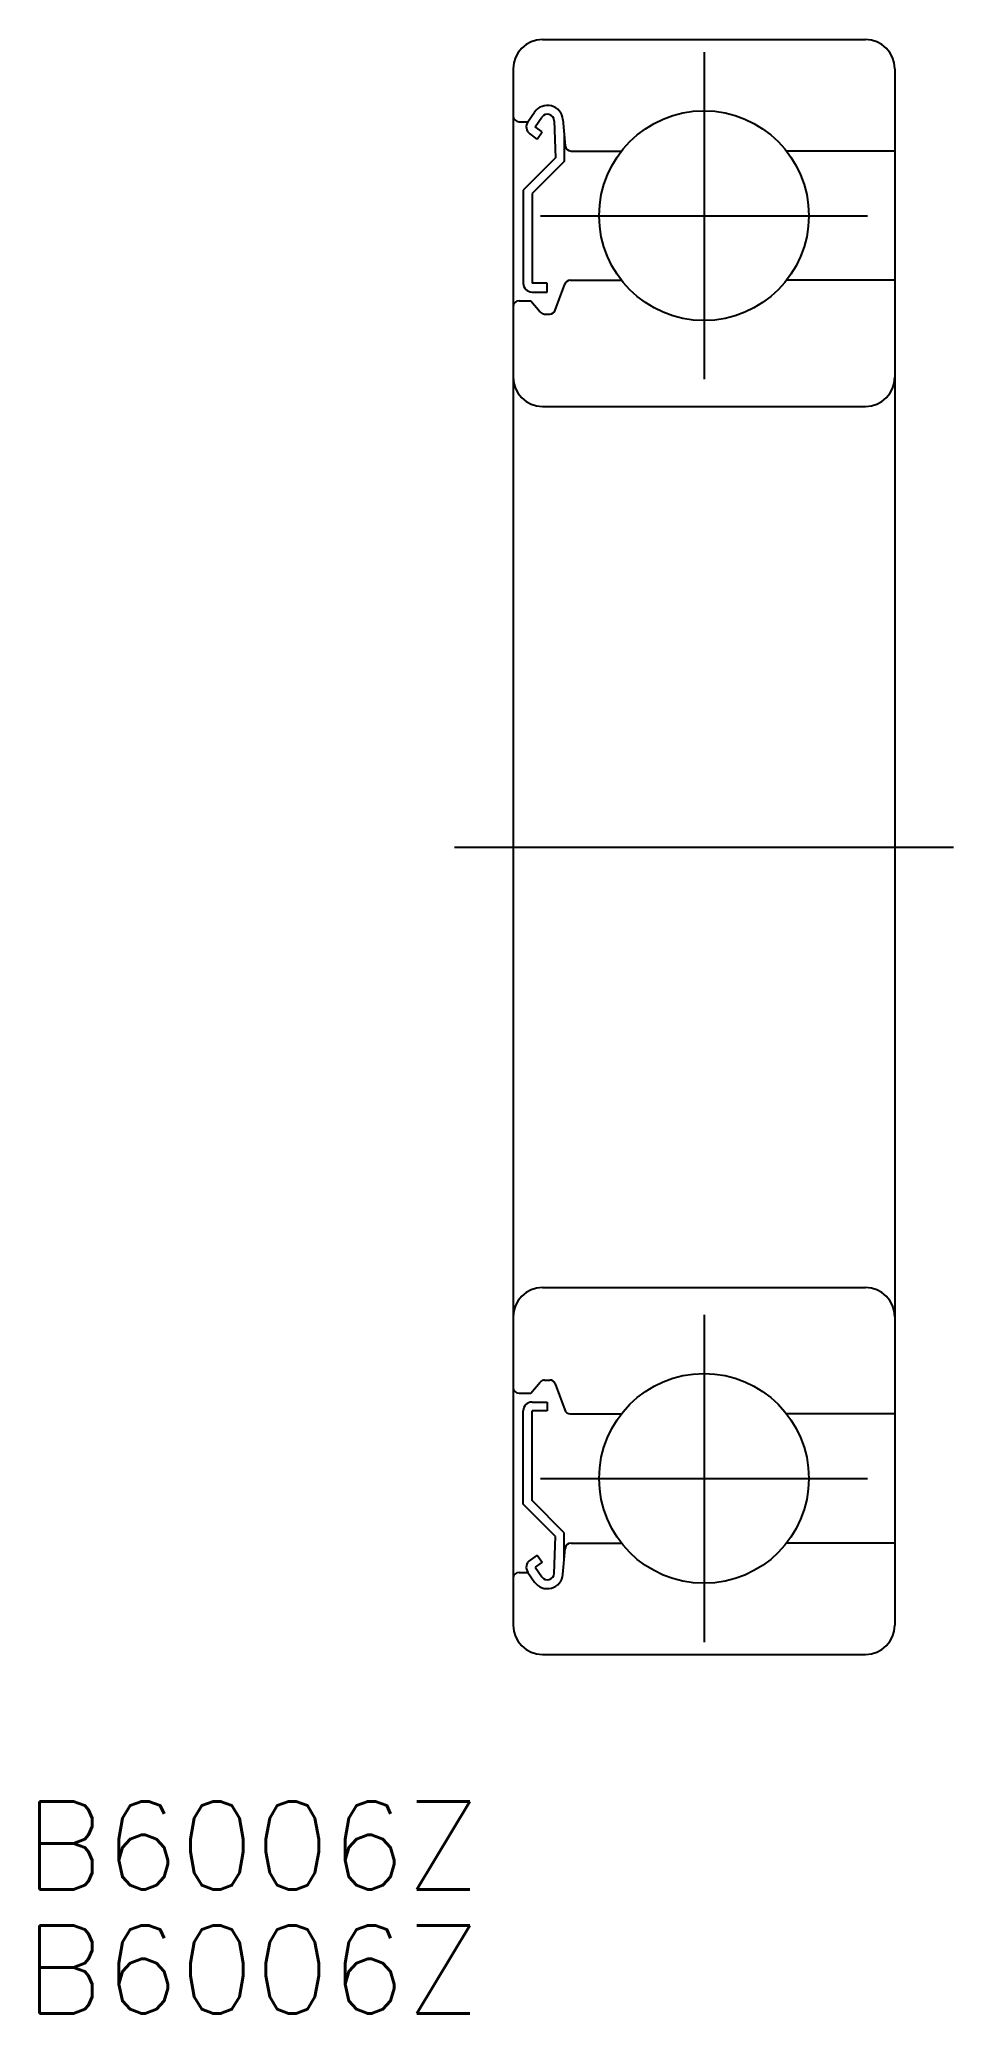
# Model space of a CAD drawing. Extents: x -22.6 to 8.5, y -39.7 to 27.5.
import ezdxf

# ---------------------------------------------------------------- set-up
doc = ezdxf.new("R2010")
doc.units = 0
doc.linetypes.add('CENTER', pattern=[50.8, 31.75, -6.35, 6.35, -6.35])
doc.layers.get('0').update_dxf_attribs({"linetype": 'CONTINUOUS'})
doc.layers.add('CENTER', color=1, linetype='CENTER')
doc.styles.get("Standard").update_dxf_attribs({"font": 'txt.shx', "height": 3, "bigfont": 'bigfont.shx'})

# ---------------------------------------------------------------- blocks, each defined once
blk = doc.blocks.new('*U2')
at = {"color": 7, "linetype": 'CONTINUOUS'}
blk.add_text('B6006Z', height=3, dxfattribs=at).set_placement((-23.152, -35.499))
blk = doc.blocks.new('*U3')
at = {"color": 7, "linetype": 'CONTINUOUS'}
blk.add_text('B6006Z', height=3, dxfattribs=at).set_placement((-23.152, -39.723))

msp = doc.modelspace()

# ---------------------------------------------------------------- linework, layer by layer
at = {"color": 7, "linetype": 'CONTINUOUS'}
for p, q in [((-5.5, 27.5), (5.5, 27.5)), ((-6.5, 26.5), (-6.5, -26.5)), ((6.5, 26.5), (6.5, -26.5)), ((-6, 24.7), (-5.769, 25.03)), ((-6.3, 24.7), (-6, 24.7)), ((-5.681, 24.11), (-5.926, 24.282)), ((-5.754, 24.528), (-5.523, 24.857)), ((-5.509, 24.355), (-5.754, 24.528)), ((-5.681, 24.11), (-5.509, 24.355)), ((-5.105, 24.734), (-5.058, 23.474)), ((-4.807, 24.772), (-4.728, 23.882)), ((-4.758, 24.221), (-4.758, 23.35)), ((-4.529, 23.7), (-2.814, 23.7)), ((6.5, 23.7), (2.814, 23.7)), ((-5.058, 23.474), (-6.158, 22.374)), ((-4.758, 23.35), (-5.858, 22.25)), ((-6.158, 22.374), (-6.158, 19.2)), ((-5.858, 22.25), (-5.858, 19.2)), ((-5.338, 19.2), (-5.858, 19.2)), ((-5.858, 18.9), (-5.338, 18.9)), ((-5.338, 18.9), (-5.338, 19.2)), ((-5.066, 18.281), (-4.743, 19.168)), ((-4.555, 19.3), (-2.814, 19.3)), ((6.5, 19.3), (2.814, 19.3)), ((-6.3, 18.6), (-5.9, 18.6)), ((-5.9, 18.6), (-5.582, 18.221)), ((-5.429, 18.15), (-5.254, 18.15)), ((-5.5, 15), (5.5, 15)), ((-5.5, -15), (5.5, -15)), ((-5.429, -18.15), (-5.254, -18.15)), ((-6.3, -18.6), (-5.9, -18.6)), ((-5.9, -18.6), (-5.582, -18.221)), ((-5.066, -18.281), (-4.743, -19.168)), ((-6.158, -22.374), (-6.158, -19.2)), ((-5.858, -18.9), (-5.338, -18.9)), ((-5.858, -22.25), (-5.858, -19.2)), ((-5.338, -19.2), (-5.858, -19.2)), ((-5.338, -18.9), (-5.338, -19.2)), ((-4.555, -19.3), (-2.814, -19.3)), ((6.5, -19.3), (2.814, -19.3)), ((-5.058, -23.474), (-6.158, -22.374)), ((-4.758, -23.35), (-5.858, -22.25)), ((-5.105, -24.734), (-5.058, -23.474)), ((-4.758, -24.221), (-4.758, -23.35)), ((-5.681, -24.11), (-5.926, -24.282)), ((-5.681, -24.11), (-5.509, -24.355)), ((-4.807, -24.772), (-4.728, -23.882)), ((-4.529, -23.7), (-2.814, -23.7)), ((6.5, -23.7), (2.814, -23.7)), ((-6.3, -24.7), (-6, -24.7)), ((-6, -24.7), (-5.769, -25.03)), ((-5.509, -24.355), (-5.754, -24.528)), ((-5.754, -24.528), (-5.523, -24.857)), ((-5.5, -27.5), (5.5, -27.5)), ((-2.45, -27.5), (-2.45, -27.5)), ((0, -27.5), (0, -27.5))]:
    msp.add_line(p, q, dxfattribs=at)
for centre in [(0, 21.5), (0, -21.5)]:
    msp.add_circle(centre, 3.572, dxfattribs=at)
for centre, radius, start, end in [((-5.5, 26.5), 1, 90, 180), ((5.5, 26.5), 1, 0, 90), ((-6.3, 24.9), 0.2, 180, 270), ((-5.335, 24.725), 0.53, 5.06514, 144.93555), ((-5.335, 24.725), 0.23, 2.13108, 144.93555), ((-5.755, 24.527), 0.3, 144.93555, 235.03769), ((-4.529, 23.9), 0.2, 185.06514, 270), ((-5.858, 19.2), 0.3, 180, 270), ((-4.555, 19.1), 0.2, 90, 159.97033), ((-6.3, 18.4), 0.2, 90, 180), ((-5.429, 18.35), 0.2, 219.99908, 270), ((-5.254, 18.35), 0.2, 270, 339.97033), ((-5.5, 16), 1, 180, 270), ((5.5, 16), 1, 270, 0), ((-5.5, -16), 1, 90, 180), ((5.5, -16), 1, 0, 90), ((-5.429, -18.35), 0.2, 90, 140.00092), ((-5.254, -18.35), 0.2, 20.02967, 90), ((-6.3, -18.4), 0.2, 180, 270), ((-5.858, -19.2), 0.3, 90, 180), ((-4.555, -19.1), 0.2, 200.02967, 270), ((-4.529, -23.9), 0.2, 90, 174.93486), ((-6.3, -24.9), 0.2, 90, 180), ((-5.755, -24.527), 0.3, 124.96231, 215.06445), ((-5.335, -24.725), 0.53, 215.06445, 354.93486), ((-5.335, -24.725), 0.23, 215.06445, 357.86892), ((-5.5, -26.5), 1, 180, 270), ((5.5, -26.5), 1, 270, 0)]:
    msp.add_arc(centre, radius, start, end, dxfattribs=at)
at = {"layer": 'CENTER', "color": 1, "linetype": 'CENTER'}
for p, q in [((0, 27.072), (0, 15.928)), ((-5.572, 21.5), (5.572, 21.5)), ((-8.5, 0), (8.5, 0)), ((0, -15.928), (0, -27.072)), ((-5.572, -21.5), (5.572, -21.5))]:
    msp.add_line(p, q, dxfattribs=at)

# ---------------------------------------------------------------- block references
at = {"color": 7, "linetype": 'CONTINUOUS'}
for name in ['*U2', '*U3']:
    msp.add_blockref(name, (0, 0), dxfattribs=at)

doc.saveas('drawing.dxf')
